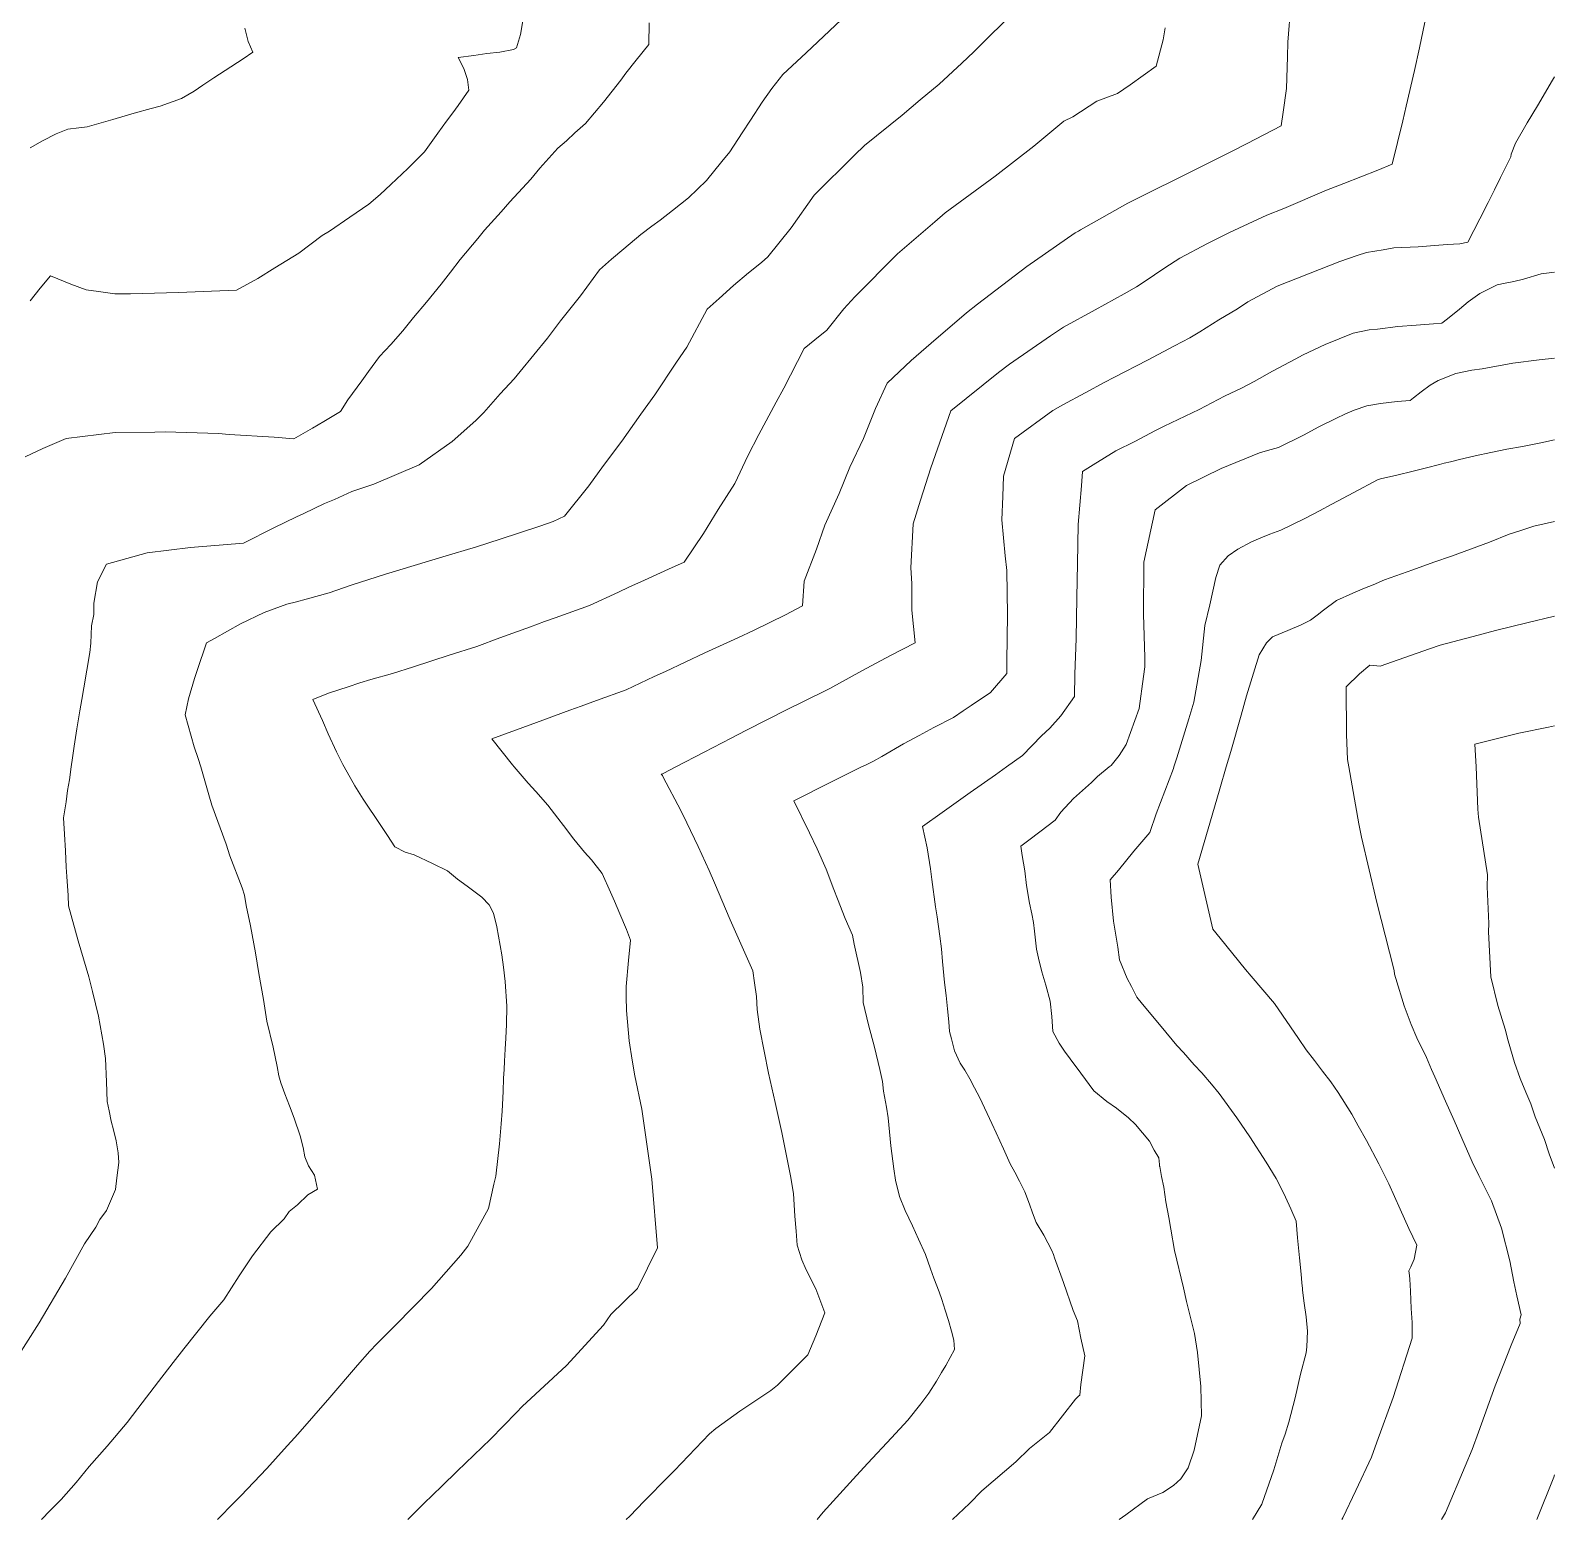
# Model space of a CAD drawing. Header units: inches. Extents: x 11351264 to 11356330, y 6702313 to 6706468.
# Drawn here: x 11355952 to 11356330.4, y 6702313.2 to 6702682.8 of the extents above; entities that cross this region are included whole.
import ezdxf

# ---------------------------------------------------------------- set-up
doc = ezdxf.new("R2010")
doc.units = ezdxf.units.IN
doc.header["$MEASUREMENT"] = 0
doc.layers.add('Shumate_Contours_clip1', color=7, linetype='Continuous', lineweight=0)

msp = doc.modelspace()

# ---------------------------------------------------------------- linework, layer by layer
at = {"layer": 'Shumate_Contours_clip1'}
for points, elevation in [([(11356264.89, 6702689.21), (11356264.11, 6702679.9), (11356264.03, 6702676.31), (11356263.78, 6702668.43), (11356263.02, 6702662.5), (11356262.46, 6702659.12), (11356254.09, 6702654.72), (11356250, 6702652.67), (11356237.22, 6702646.32), (11356229.7, 6702642.59), (11356224.39, 6702639.98), (11356216.6, 6702635.58), (11356212.64, 6702633.34), (11356212.16, 6702633.04), (11356211.36, 6702632.55), (11356199.35, 6702624.26), (11356187.13, 6702614.89), (11356184.35, 6702612.72), (11356175.62, 6702605.21), (11356170.6, 6702600.86), (11356164.64, 6702595.29), (11356161.73, 6702588.96), (11356158.77, 6702581.56), (11356155.37, 6702574.44), (11356152.76, 6702567.89), (11356149.18, 6702560), (11356147.12, 6702554.06), (11356144.08, 6702546.15), (11356143.62, 6702540.03), (11356139.46, 6702537.79), (11356131.45, 6702533.84), (11356127.58, 6702532.09), (11356119.36, 6702528.3), (11356109.6, 6702523.74), (11356106.85, 6702522.44), (11356099.86, 6702519.16), (11356092.46, 6702516.48), (11356088.71, 6702515.13), (11356085.91, 6702514.1), (11356077.58, 6702511.06), (11356066.54, 6702506.99), (11356071.63, 6702500.52), (11356072.07, 6702500), (11356075.53, 6702495.96), (11356077.39, 6702493.91), (11356080.4, 6702490.52), (11356082.9, 6702487.26), (11356084.32, 6702485.49), (11356086.86, 6702482.11), (11356089.54, 6702478.84), (11356091.21, 6702476.97), (11356093.87, 6702473.55), (11356095.99, 6702468.92), (11356096.97, 6702466.73), (11356098.29, 6702463.53), (11356099.91, 6702459.67), (11356100.97, 6702457), (11356100.46, 6702451.94), (11356099.84, 6702445.51), (11356099.88, 6702442.98), (11356099.92, 6702439.54), (11356100.6, 6702432.07), (11356101.34, 6702427.25), (11356102.05, 6702423.32), (11356103.78, 6702415.04), (11356106.19, 6702397.68), (11356107.63, 6702380.67), (11356102.67, 6702370.58), (11356096.06, 6702364.09), (11356094.22, 6702361.44), (11356085.03, 6702351.48), (11356074.07, 6702341.25), (11356072.64, 6702339.8), (11356066.19, 6702333.17), (11356059.94, 6702327.2), (11356057.91, 6702325.18), (11356054.08, 6702321.53), (11356049.66, 6702317.19), (11356047.18, 6702314.81), (11356045.64, 6702313.21)], 1376), ([(11356153.28, 6702685.42), (11356144.51, 6702677.3), (11356138.75, 6702671.85), (11356136.01, 6702668.42), (11356133.61, 6702664.99), (11356130.77, 6702660.58), (11356128.66, 6702657.41), (11356125.6, 6702652.67), (11356123.59, 6702650.29), (11356119.79, 6702645.54), (11356115.34, 6702641.28), (11356111.37, 6702638.12), (11356108.28, 6702635.75), (11356106.27, 6702634.28), (11356103.46, 6702632.14), (11356099.25, 6702628.6), (11356096.22, 6702626.04), (11356093.25, 6702623.41), (11356088.55, 6702616.97), (11356083.59, 6702610.72), (11356080.34, 6702606.48), (11356073.51, 6702598.18), (11356072.04, 6702596.35), (11356068.6, 6702592.64), (11356064.5, 6702587.98), (11356062.54, 6702586.03), (11356056.65, 6702580.77), (11356048.48, 6702574.98), (11356037.19, 6702570.22), (11356031.78, 6702568.41), (11356027.46, 6702566.38), (11356024.95, 6702565.37), (11356019.86, 6702562.93), (11356017.97, 6702562.06), (11356012.37, 6702559.36), (11356004.81, 6702555.53), (11355991.7, 6702554.49), (11355980.93, 6702553.14), (11355970.82, 6702550.36), (11355968.58, 6702546), (11355967.66, 6702540.64), (11355967.67, 6702537.88), (11355967.09, 6702535.01), (11355966.91, 6702530.73), (11355966.66, 6702528.39), (11355965.94, 6702524), (11355965.2, 6702519.61), (11355964.72, 6702516.75), (11355964.23, 6702513.93), (11355963.44, 6702509.49), (11355962.8, 6702505.13), (11355962.35, 6702502.28), (11355962.04, 6702500), (11355961.6, 6702496.82), (11355961.17, 6702494.15), (11355960.81, 6702491.34), (11355960.19, 6702487.38), (11355960.38, 6702483.31), (11355960.61, 6702479.23), (11355960.84, 6702475.15), (11355960.98, 6702472.83), (11355961.33, 6702468.07), (11355961.43, 6702465.54), (11355963.79, 6702456.87), (11355966.42, 6702447.89), (11355967.38, 6702444.24), (11355968.8, 6702438.17), (11355970.07, 6702431.23), (11355970.6, 6702427.66), (11355970.85, 6702421.82), (11355970.97, 6702417), (11355971.51, 6702414.67), (11355972.02, 6702412.13), (11355972.55, 6702409.93), (11355973.23, 6702407.22), (11355973.75, 6702404.21), (11355973.86, 6702401.8), (11355973.42, 6702398.06), (11355973.09, 6702395.15), (11355970.79, 6702389.92), (11355969.19, 6702387.69), (11355968.14, 6702385.75), (11355965.34, 6702381.65), (11355960.68, 6702373.09), (11355954.08, 6702362.02), (11355948.61, 6702353.41)], 1382), ([(11356105.55, 6702684.73), (11356105.47, 6702679.34), (11356102.36, 6702675.41), (11356099.8, 6702672.19), (11356098.5, 6702670.49), (11356094.23, 6702665.06), (11356089.8, 6702659.75), (11356087.09, 6702657.38), (11356085.02, 6702655.44), (11356082.89, 6702653.64), (11356078.42, 6702648.65), (11356076.16, 6702645.94), (11356074.1, 6702643.65), (11356070.94, 6702640.26), (11356068.78, 6702637.76), (11356064.68, 6702633.24), (11356062.99, 6702631.22), (11356058.66, 6702625.96), (11356056.22, 6702622.83), (11356053.96, 6702619.85), (11356050.32, 6702615.36), (11356047.06, 6702611.54), (11356044.44, 6702608.23), (11356041.45, 6702604.87), (11356038.58, 6702601.88), (11356035.88, 6702598.17), (11356034.24, 6702595.82), (11356030.76, 6702591.11), (11356028.89, 6702588.27), (11356024.82, 6702585.73), (11356021.97, 6702584.07), (11356017.31, 6702581.43), (11356012.47, 6702581.83), (11356001.29, 6702582.53), (11355998.64, 6702582.75), (11355985.36, 6702583.2), (11355982.84, 6702583.15), (11355973.02, 6702583.01), (11355960.85, 6702581.54), (11355954.99, 6702579.09), (11355950.65, 6702576.97)], 1384), ([(11356074.5, 6702687.18), (11356073.63, 6702681.82), (11356072.63, 6702678.53), (11356071.92, 6702678.13), (11356068.48, 6702677.42), (11356065.28, 6702677.14), (11356062, 6702676.58), (11356058.14, 6702676.07), (11356059.55, 6702673.34), (11356060.43, 6702670.62), (11356060.76, 6702668.01), (11356058.18, 6702664.19), (11356056.84, 6702662.35), (11356055.24, 6702660.34), (11356053.1, 6702657.34), (11356049.79, 6702652.67), (11356046.94, 6702649.85), (11356045.61, 6702648.54), (11356041.46, 6702644.58), (11356038.78, 6702642.06), (11356035.97, 6702639.69), (11356031.23, 6702636.48), (11356026.16, 6702633.02), (11356024.37, 6702631.9), (11356018.56, 6702627.53), (11356012.65, 6702623.89), (11356008.41, 6702621.25), (11356003.14, 6702618.37), (11355988.69, 6702617.81), (11355976.81, 6702617.48), (11355972.92, 6702617.48), (11355968.83, 6702618), (11355965.74, 6702618.4), (11355961.97, 6702619.81), (11355956.93, 6702621.88), (11355954.38, 6702618.89), (11355951.88, 6702615.69)], 1386), ([(11356194.57, 6702685.76), (11356188.75, 6702680.07), (11356186.19, 6702677.53), (11356183.18, 6702674.66), (11356177.56, 6702669.46), (11356172.86, 6702665.56), (11356168.38, 6702661.76), (11356159.05, 6702654.23), (11356156.53, 6702651.89), (11356146.57, 6702641.91), (11356140.79, 6702633.84), (11356135.06, 6702626.61), (11356133.46, 6702625.23), (11356130.26, 6702622.62), (11356126.54, 6702619.5), (11356122.96, 6702616.32), (11356119.99, 6702613.61), (11356114.94, 6702604.24), (11356112.38, 6702600.47), (11356106.94, 6702592.39), (11356103.49, 6702587.57), (11356098.81, 6702580.91), (11356094.21, 6702574.81), (11356090.55, 6702569.79), (11356084.52, 6702562.22), (11356081.72, 6702560.94), (11356078.41, 6702559.76), (11356068.55, 6702556.52), (11356062.69, 6702554.66), (11356054.37, 6702552.14), (11356047.21, 6702550), (11356040.12, 6702547.84), (11356031.6, 6702545.1), (11356026.11, 6702543.23), (11356020.44, 6702541.68), (11356018, 6702540.97), (11356015.63, 6702540.45), (11356009.98, 6702538.33), (11356004.1, 6702535.53), (11355997.66, 6702531.91), (11355995.65, 6702530.78), (11355993.33, 6702523.98), (11355992.71, 6702521.93), (11355991.22, 6702516.92), (11355990.33, 6702512.91), (11355992.62, 6702504.98), (11355993.57, 6702502.13), (11355994.21, 6702500), (11355996.25, 6702493.13), (11355996.96, 6702490.49), (11356000.55, 6702480.83), (11356001.43, 6702477.93), (11356004.5, 6702470.03), (11356005.06, 6702468.16), (11356005.52, 6702465.6), (11356006.62, 6702460.56), (11356007.85, 6702453.84), (11356008.65, 6702448.78), (11356009.85, 6702442.27), (11356010.64, 6702436.95), (11356012.24, 6702430.48), (11356013.17, 6702425.69), (11356013.59, 6702423.34), (11356014.09, 6702421.63), (11356015.09, 6702418.91), (11356016.23, 6702415.89), (11356017.4, 6702412.84), (11356018.92, 6702408.45), (11356019.69, 6702405.56), (11356020.1, 6702403.27), (11356021.02, 6702400.97), (11356022.47, 6702398.66), (11356023.19, 6702395.19), (11356020.79, 6702393.79), (11356018.24, 6702391.29), (11356016.19, 6702389.63), (11356014.93, 6702387.87), (11356011.62, 6702384.6), (11356007.07, 6702378.68), (11356003.79, 6702373.67), (11355999.98, 6702367.76), (11355996.49, 6702363.65), (11355990.04, 6702355.58), (11355987.36, 6702352.21), (11355983.7, 6702347.46), (11355978.57, 6702340.78), (11355975.93, 6702337.31), (11355971.02, 6702331.42), (11355966.55, 6702326.37), (11355963.27, 6702322.43), (11355959.53, 6702318.14), (11355956.81, 6702315.43), (11355954.69, 6702313.21)], 1380), ([(11356298.16, 6702684.87), (11356296.81, 6702678.52), (11356295.59, 6702672.84), (11356293.54, 6702664.02), (11356292.71, 6702660.37), (11356290.06, 6702649.61), (11356286.52, 6702648.18), (11356282.27, 6702646.5), (11356278.03, 6702644.82), (11356273.77, 6702643.21), (11356263.16, 6702638.65), (11356258.93, 6702636.95), (11356249.65, 6702632.63), (11356244.22, 6702629.96), (11356237.34, 6702626.27), (11356233.58, 6702623.88), (11356228.47, 6702620.39), (11356226.61, 6702619.21), (11356223.53, 6702617.48), (11356216.28, 6702613.48), (11356208.42, 6702609.17), (11356205.22, 6702607.01), (11356195.01, 6702599.99), (11356192.32, 6702597.93), (11356180.46, 6702588.4), (11356175.5, 6702574.27), (11356172.94, 6702566.19), (11356171.09, 6702560.36), (11356170.5, 6702549.41), (11356170.82, 6702545.57), (11356170.79, 6702538.93), (11356171.65, 6702530.81), (11356165.51, 6702527.66), (11356158.38, 6702523.84), (11356150.46, 6702519.5), (11356143.53, 6702516.07), (11356139.99, 6702514.33), (11356134.96, 6702511.77), (11356129.57, 6702509.06), (11356125.91, 6702507.15), (11356119.2, 6702503.72), (11356112.15, 6702500), (11356109.22, 6702498.46), (11356108.91, 6702498.31), (11356108.58, 6702498.19), (11356108.72, 6702498.03), (11356108.78, 6702497.94), (11356108.84, 6702497.85), (11356109.03, 6702497.48), (11356113.4, 6702489.22), (11356114.93, 6702486.15), (11356117.73, 6702480.3), (11356120.43, 6702474.28), (11356121.79, 6702471.23), (11356125.69, 6702462.09), (11356128.32, 6702456.11), (11356131.33, 6702449.37), (11356131.73, 6702446.41), (11356132.22, 6702443.02), (11356132.42, 6702439.77), (11356133.03, 6702434.94), (11356135.23, 6702423.98), (11356136.85, 6702416.71), (11356138.52, 6702409.31), (11356140.67, 6702398.48), (11356141.43, 6702394.11), (11356141.71, 6702388.54), (11356142.04, 6702384.75), (11356142.33, 6702381.29), (11356143.51, 6702377.69), (11356144.59, 6702375.17), (11356146.93, 6702370.5), (11356149.22, 6702364.49), (11356146.93, 6702358.8), (11356144.99, 6702354.11), (11356137.47, 6702346.56), (11356135.74, 6702345.25), (11356128.08, 6702340.13), (11356122.15, 6702335.78), (11356120.53, 6702334.51), (11356111.86, 6702325.41), (11356110.38, 6702323.87), (11356104.29, 6702317.76), (11356100.77, 6702314.07), (11356099.87, 6702313.21)], 1374), ([(11356005.2, 6702683.36), (11356006.01, 6702680.06), (11356007.18, 6702677.46), (11356004.73, 6702675.78), (11356000.3, 6702672.88), (11355997.48, 6702671.1), (11355994.73, 6702669.22), (11355992.61, 6702667.75), (11355989.45, 6702665.93), (11355984.16, 6702664.05), (11355981.91, 6702663.46), (11355977.66, 6702662.3), (11355972.44, 6702660.69), (11355966.02, 6702658.87), (11355963.99, 6702658.62), (11355961.24, 6702658.34), (11355958.35, 6702657.18), (11355954.93, 6702655.45), (11355951.86, 6702653.69)], 1388), ([(11356233.67, 6702683.49), (11356233.17, 6702680.5), (11356231.44, 6702673.92), (11356224.98, 6702669.32), (11356221.83, 6702667.13), (11356216.69, 6702665.25), (11356210.75, 6702661.39), (11356208.5, 6702660.3), (11356201.11, 6702654.13), (11356191.52, 6702646.68), (11356179.09, 6702637.57), (11356176.53, 6702635.33), (11356167.21, 6702627.35), (11356156.62, 6702616.66), (11356153.94, 6702613.72), (11356149.72, 6702608.44), (11356146.7, 6702606), (11356144.05, 6702603.85), (11356138.99, 6702594.07), (11356137.08, 6702590.54), (11356132.82, 6702582.51), (11356130.09, 6702577.25), (11356126.87, 6702570.36), (11356122.67, 6702563.95), (11356119.06, 6702557.97), (11356114.28, 6702550.86), (11356110.34, 6702549.08), (11356104.45, 6702546.38), (11356100.55, 6702544.6), (11356097.94, 6702543.4), (11356090.78, 6702540.07), (11356082.19, 6702537), (11356079.61, 6702536.08), (11356076.13, 6702534.82), (11356068.47, 6702532.04), (11356062.74, 6702529.94), (11356055.91, 6702527.75), (11356047.03, 6702524.85), (11356041.84, 6702523.22), (11356036.44, 6702521.71), (11356033.76, 6702520.92), (11356030.86, 6702519.88), (11356025.93, 6702518.31), (11356022.08, 6702516.74), (11356024.46, 6702511.51), (11356025.88, 6702508.22), (11356027.91, 6702503.77), (11356029.51, 6702500.64), (11356029.87, 6702500), (11356032.51, 6702495.33), (11356034.56, 6702491.99), (11356038.92, 6702485.51), (11356040.63, 6702482.97), (11356042.38, 6702480.2), (11356045.01, 6702478.88), (11356047.21, 6702478.18), (11356051.76, 6702476.04), (11356055.51, 6702474.23), (11356057.96, 6702472.19), (11356060.37, 6702470.38), (11356064, 6702467.7), (11356065.84, 6702465.79), (11356066.94, 6702463.7), (11356067.73, 6702460.32), (11356068.99, 6702453.34), (11356069.4, 6702450.29), (11356069.81, 6702446.76), (11356070.21, 6702440.63), (11356070.11, 6702436.1), (11356069.97, 6702432.67), (11356069.83, 6702429.98), (11356069.66, 6702427.01), (11356069.57, 6702424.92), (11356069.39, 6702422.73), (11356069.29, 6702419.45), (11356069.07, 6702414.6), (11356068.85, 6702411.39), (11356068.44, 6702406.49), (11356067.46, 6702398.42), (11356067.01, 6702396.46), (11356065.65, 6702390.42), (11356060.51, 6702381.1), (11356058.83, 6702378.85), (11356051.5, 6702370.52), (11356042.47, 6702361.37), (11356037.93, 6702356.86), (11356036.18, 6702355.02), (11356033.13, 6702351.55), (11356026.24, 6702343.49), (11356018.35, 6702334.41), (11356014.95, 6702330.71), (11356010.64, 6702325.91), (11356004.19, 6702319.09), (11356002.64, 6702317.48), (11355998.37, 6702313.21)], 1378), ([(11356330.36, 6702671.29), (11356329.88, 6702670.49), (11356326.11, 6702664.1), (11356323.55, 6702659.86), (11356320.66, 6702654.88), (11356319.56, 6702652.11), (11356319.5, 6702651.41), (11356318.49, 6702649.46), (11356316.98, 6702646.34), (11356315.42, 6702643.24), (11356313.85, 6702640.15), (11356311.8, 6702636.08), (11356310.34, 6702633.13), (11356308.88, 6702630.26), (11356306.88, 6702629.87), (11356303.71, 6702629.7), (11356296.51, 6702629.12), (11356290.5, 6702628.84), (11356287.84, 6702628.38), (11356283.66, 6702627.72), (11356281.37, 6702626.92), (11356277.08, 6702625.49), (11356261.48, 6702619.35), (11356254.24, 6702615.45), (11356251.61, 6702613.76), (11356247.02, 6702611.02), (11356242.31, 6702608), (11356239.84, 6702606.54), (11356235.97, 6702604.54), (11356229.33, 6702600.99), (11356220.92, 6702596.71), (11356218.69, 6702595.56), (11356213.8, 6702592.88), (11356208.28, 6702589.92), (11356205.83, 6702588.52), (11356196.28, 6702581.51), (11356193.52, 6702572.16), (11356193.4, 6702567.1), (11356193.17, 6702561.34), (11356193.97, 6702552.43), (11356194.41, 6702548.78), (11356194.53, 6702537.73), (11356194.41, 6702526.28), (11356194.39, 6702523.24), (11356190.28, 6702518.48), (11356185.55, 6702515.29), (11356183.55, 6702513.94), (11356181.16, 6702512.31), (11356176.25, 6702509.79), (11356172.62, 6702507.82), (11356168.72, 6702505.72), (11356163.32, 6702502.61), (11356161.29, 6702501.48), (11356159.29, 6702500.48), (11356158.3, 6702500), (11356150.81, 6702496.33), (11356141.52, 6702491.6), (11356145.4, 6702483.64), (11356147.28, 6702479.68), (11356149.55, 6702474.63), (11356151.43, 6702469.6), (11356152.29, 6702467.24), (11356154.24, 6702462.36), (11356156.03, 6702458.22), (11356156.49, 6702456.04), (11356158.02, 6702449.01), (11356158.61, 6702445.37), (11356158.71, 6702441.51), (11356159.99, 6702436.02), (11356161.5, 6702430.45), (11356162.84, 6702424.93), (11356163.47, 6702421.9), (11356163.74, 6702419.57), (11356164.47, 6702415.54), (11356164.9, 6702412.94), (11356165.55, 6702405.99), (11356166.28, 6702400.25), (11356166.76, 6702397.43), (11356167.71, 6702393.38), (11356169.11, 6702389.9), (11356170.99, 6702386.1), (11356172.48, 6702382.78), (11356174.16, 6702378.96), (11356175.46, 6702375.41), (11356176.29, 6702373.11), (11356177.6, 6702369.69), (11356178.22, 6702367.79), (11356179.08, 6702365.19), (11356179.92, 6702362.62), (11356180.66, 6702360), (11356181.22, 6702357.75), (11356181.36, 6702355.42), (11356179.23, 6702351.46), (11356178.17, 6702349.74), (11356176.9, 6702347.54), (11356174.98, 6702344.61), (11356173.05, 6702341.91), (11356169.82, 6702337.85), (11356165.77, 6702333.49), (11356159.88, 6702327.19), (11356157.01, 6702324.13), (11356148.8, 6702315.04), (11356147.28, 6702313.21)], 1372), ([(11356330.36, 6702622.82), (11356327.04, 6702622.42), (11356322.7, 6702621.1), (11356320.29, 6702620.5), (11356318.08, 6702620.07), (11356316.1, 6702619.64), (11356311.82, 6702617.53), (11356308.91, 6702615.46), (11356306.79, 6702613.63), (11356303.77, 6702611.25), (11356302.4, 6702610.18), (11356300.33, 6702610.01), (11356295.97, 6702609.66), (11356291.42, 6702609.34), (11356286.42, 6702608.71), (11356284.32, 6702608.47), (11356280.41, 6702607.68), (11356273.45, 6702604.88), (11356267.96, 6702602.32), (11356266, 6702601.21), (11356260.32, 6702598.29), (11356255.8, 6702595.72), (11356252.8, 6702594.13), (11356248.46, 6702592.03), (11356242.11, 6702588.76), (11356233.46, 6702584.58), (11356231.31, 6702583.49), (11356226.13, 6702580.83), (11356221.42, 6702578.47), (11356215.84, 6702574.99), (11356213.15, 6702573.36), (11356212.91, 6702569.76), (11356212.07, 6702560.21), (11356211.92, 6702550.39), (11356211.82, 6702546.37), (11356211.77, 6702542.01), (11356211.58, 6702531.92), (11356211.3, 6702523.02), (11356211.18, 6702517.53), (11356207.8, 6702512.69), (11356205.08, 6702509.63), (11356203.02, 6702507.76), (11356198.23, 6702502.83), (11356194.27, 6702500), (11356191.6, 6702498.09), (11356185.28, 6702493.68), (11356178.31, 6702488.67), (11356173.43, 6702485.22), (11356174.6, 6702479.96), (11356175.4, 6702474.69), (11356175.79, 6702472.05), (11356176.66, 6702465.28), (11356177.05, 6702462.83), (11356177.73, 6702458.04), (11356178.13, 6702454.9), (11356178.41, 6702451.71), (11356178.89, 6702446.53), (11356179.28, 6702443.27), (11356179.65, 6702440.01), (11356179.94, 6702436.74), (11356180.11, 6702434.34), (11356180.6, 6702432.5), (11356181.39, 6702429.52), (11356182.8, 6702426.5), (11356183.92, 6702424.77), (11356185.19, 6702422.63), (11356186.34, 6702420.36), (11356187.7, 6702417.86), (11356190.63, 6702411.53), (11356191.69, 6702409.16), (11356193.52, 6702405.19), (11356195.23, 6702401.46), (11356196.4, 6702399.43), (11356197.49, 6702397.23), (11356198.87, 6702394.52), (11356200.02, 6702391.45), (11356200.76, 6702389.36), (11356201.63, 6702386.91), (11356203.58, 6702383.77), (11356205.54, 6702380.01), (11356205.93, 6702378.99), (11356206.25, 6702378.15), (11356208.44, 6702372.02), (11356210.88, 6702365.11), (11356211.92, 6702362.5), (11356212.75, 6702358.24), (11356213.78, 6702353.8), (11356212.77, 6702346.7), (11356212.5, 6702344.06), (11356212.2, 6702343.81), (11356211.46, 6702343.05), (11356204.93, 6702334.85), (11356200.02, 6702330.84), (11356196.61, 6702327.51), (11356188.2, 6702320.31), (11356185.09, 6702317.18), (11356180.91, 6702313.21)], 1370), ([(11356330.36, 6702601.45), (11356326.55, 6702601.07), (11356319.99, 6702600.26), (11356312.44, 6702598.82), (11356309.83, 6702598.49), (11356305.9, 6702597.66), (11356301.46, 6702595.9), (11356299.47, 6702594.77), (11356297.22, 6702593.08), (11356295.39, 6702591.65), (11356294.56, 6702590.99), (11356291.33, 6702590.69), (11356287.17, 6702590.24), (11356283.78, 6702589.68), (11356280.64, 6702588.54), (11356278.44, 6702587.69), (11356276.03, 6702586.51), (11356271.85, 6702584.44), (11356268.01, 6702582.33), (11356261.87, 6702579.32), (11356259.06, 6702578.53), (11356257.09, 6702578.02), (11356247.63, 6702574.1), (11356238.97, 6702569.83), (11356231.18, 6702563.83), (11356228.39, 6702550.87), (11356228.28, 6702537.92), (11356228.67, 6702527.16), (11356228.64, 6702524.83), (11356228.35, 6702522.47), (11356227.23, 6702514.56), (11356223.98, 6702505.62), (11356222.27, 6702502.85), (11356220.27, 6702500.4), (11356219.79, 6702500), (11356216.92, 6702497.63), (11356215.36, 6702496.16), (11356210.94, 6702492.16), (11356207.82, 6702488.75), (11356206.38, 6702486.79), (11356202.59, 6702483.93), (11356199.87, 6702481.82), (11356197.83, 6702480.33), (11356198.2, 6702478.04), (11356198.85, 6702474.19), (11356199.3, 6702470.57), (11356200.04, 6702466.23), (11356200.57, 6702463.58), (11356201, 6702461.41), (11356201.28, 6702459.21), (11356201.72, 6702454.8), (11356202.26, 6702452.56), (11356203.06, 6702449.19), (11356204.04, 6702445.87), (11356205.1, 6702441.91), (11356205.51, 6702438.1), (11356205.81, 6702434.31), (11356207.35, 6702431.43), (11356208.72, 6702429.49), (11356210.12, 6702427.56), (11356212.73, 6702423.99), (11356215.96, 6702419.65), (11356219.2, 6702417), (11356221.62, 6702415.32), (11356224.59, 6702412.88), (11356226.33, 6702411.26), (11356229.77, 6702407.09), (11356230.98, 6702404.92), (11356232.11, 6702403.02), (11356232.25, 6702401.37), (11356232.32, 6702400.9), (11356232.33, 6702400.8), (11356232.79, 6702398.32), (11356233.33, 6702395.72), (11356233.83, 6702392.07), (11356234.56, 6702388.18), (11356235.07, 6702385.27), (11356236.01, 6702380), (11356238.27, 6702370.72), (11356239, 6702367.29), (11356240.95, 6702359.38), (11356241.73, 6702354.7), (11356242.56, 6702346.19), (11356242.67, 6702338.91), (11356240.93, 6702330.4), (11356239.38, 6702326.03), (11356237.56, 6702323.28), (11356235.78, 6702321.65), (11356233.14, 6702319.92), (11356229.32, 6702318.32), (11356223.9, 6702314.37), (11356222.29, 6702313.21)], 1368), ([(11356330.36, 6702581.22), (11356326.94, 6702580.47), (11356322.4, 6702579.54), (11356318.55, 6702578.85), (11356314.58, 6702578.09), (11356310.66, 6702577.27), (11356306.78, 6702576.36), (11356304.55, 6702575.77), (11356302.95, 6702575.4), (11356301.79, 6702575.11), (11356298.56, 6702574.26), (11356295.23, 6702573.39), (11356291.25, 6702572.4), (11356287.15, 6702571.49), (11356286.42, 6702571.25), (11356280.51, 6702568.14), (11356275.11, 6702565.23), (11356271.99, 6702563.61), (11356268.34, 6702561.69), (11356262.38, 6702558.79), (11356259.65, 6702557.8), (11356257.46, 6702556.86), (11356255.16, 6702555.9), (11356251.74, 6702554.05), (11356249.32, 6702552.45), (11356247.25, 6702550.12), (11356246.23, 6702547.06), (11356244.8, 6702540.28), (11356243.5, 6702535.1), (11356242.6, 6702526.43), (11356240.81, 6702516.12), (11356239.54, 6702511.95), (11356236.6, 6702502.31), (11356235.86, 6702500), (11356235.75, 6702499.66), (11356231.45, 6702488.39), (11356229.86, 6702483.76), (11356225.91, 6702479.08), (11356222.14, 6702474.38), (11356220.01, 6702472.03), (11356220.3, 6702467.66), (11356220.87, 6702461.77), (11356221.95, 6702455.24), (11356222.32, 6702452.12), (11356224.29, 6702447.52), (11356225.31, 6702445.49), (11356226.69, 6702442.85), (11356228.09, 6702441.12), (11356232.73, 6702435.56), (11356236.56, 6702430.9), (11356238.24, 6702429.1), (11356240.92, 6702426.09), (11356242.79, 6702424.12), (11356245.2, 6702421.31), (11356247.11, 6702418.98), (11356251.46, 6702412.94), (11356254.73, 6702408.17), (11356258.79, 6702401.95), (11356261.23, 6702397.83), (11356262.15, 6702396.14), (11356263.6, 6702393.25), (11356264.89, 6702390.31), (11356266.19, 6702387.27), (11356266.58, 6702383.13), (11356267.01, 6702378.17), (11356267.43, 6702374.14), (11356267.66, 6702371.94), (11356267.78, 6702370.56), (11356267.79, 6702370.33), (11356267.81, 6702370.18), (11356268.24, 6702366.89), (11356268.74, 6702363.48), (11356269.05, 6702359.94), (11356268.83, 6702356.07), (11356268.71, 6702354.62), (11356267.29, 6702349.26), (11356265.93, 6702343.39), (11356264.42, 6702337.37), (11356263.47, 6702334.36), (11356262.68, 6702332.14), (11356260.69, 6702325.58), (11356257.68, 6702316.99), (11356255.37, 6702313.21)], 1366), ([(11356330.36, 6702560.92), (11356325.21, 6702559.79), (11356322.03, 6702558.72), (11356319.14, 6702557.78), (11356314.24, 6702555.78), (11356304.81, 6702552.36), (11356300.42, 6702550.82), (11356295.21, 6702548.97), (11356288.19, 6702546.45), (11356285.33, 6702545.22), (11356283.2, 6702544.35), (11356280.27, 6702543.14), (11356276.21, 6702541.35), (11356273.01, 6702538.9), (11356271.4, 6702537.68), (11356269.76, 6702536.41), (11356267.43, 6702535.28), (11356264.14, 6702533.9), (11356260.33, 6702532.27), (11356258.83, 6702530.85), (11356257.04, 6702527.87), (11356253.92, 6702517.63), (11356252.53, 6702512.84), (11356249.99, 6702503.85), (11356248.87, 6702500), (11356247.28, 6702494.55), (11356245.9, 6702490.06), (11356241.84, 6702475.87), (11356245.5, 6702459.73), (11356247.32, 6702457.54), (11356253.66, 6702449.71), (11356255.08, 6702448.1), (11356260.81, 6702441.29), (11356266.8, 6702432.63), (11356268.71, 6702429.83), (11356270.73, 6702427.17), (11356272.79, 6702424.54), (11356274.86, 6702421.84), (11356276.68, 6702419.24), (11356280.01, 6702413.83), (11356281.61, 6702410.97), (11356283.64, 6702407.29), (11356286.72, 6702401.47), (11356289.21, 6702396.5), (11356292.04, 6702390.28), (11356294.18, 6702385.47), (11356296.18, 6702381.3), (11356295.49, 6702377.82), (11356294.72, 6702375.93), (11356294.23, 6702374.97), (11356294.32, 6702373.81), (11356294.4, 6702372.83), (11356294.62, 6702369.93), (11356294.78, 6702365.61), (11356294.99, 6702362.14), (11356294.98, 6702358.22), (11356290.27, 6702343.48), (11356286.23, 6702332.42), (11356284.89, 6702328.66), (11356281.01, 6702320.44), (11356277.79, 6702313.6), (11356277.56, 6702313.21)], 1364), ([(11356330.36, 6702537.41), (11356323.47, 6702535.75), (11356315.68, 6702533.88), (11356311.42, 6702532.74), (11356301.98, 6702530.22), (11356299.33, 6702529.34), (11356291.52, 6702526.6), (11356287.11, 6702525.06), (11356284.5, 6702525.25), (11356281.92, 6702523.15), (11356278.64, 6702519.93), (11356278.69, 6702508.09), (11356278.94, 6702501.89), (11356279.27, 6702500), (11356281.75, 6702485.9), (11356282.41, 6702482.6), (11356286.25, 6702466.37), (11356289.39, 6702454.04), (11356290.51, 6702449.52), (11356290.64, 6702448.55), (11356290.93, 6702447.51), (11356293.04, 6702440.7), (11356294.8, 6702436.1), (11356296.21, 6702432.8), (11356298.55, 6702427.93), (11356299.82, 6702424.94), (11356300.63, 6702423.11), (11356303.28, 6702417.07), (11356305.42, 6702412.25), (11356307.33, 6702407.84), (11356309.95, 6702402), (11356311.54, 6702398.62), (11356314.69, 6702392.29), (11356317.24, 6702385.5), (11356319.26, 6702377.42), (11356320.29, 6702372.23), (11356321.04, 6702368.73), (11356322.1, 6702363.99), (11356321.74, 6702362.98), (11356321.81, 6702361.89), (11356319.64, 6702356.47), (11356315.64, 6702346.42), (11356311.46, 6702334.86), (11356309.91, 6702330.63), (11356308.14, 6702326.48), (11356303.32, 6702314.86), (11356302.33, 6702313.21)], 1362), ([(11356330.36, 6702510.23), (11356328.89, 6702509.87), (11356321.48, 6702508.4), (11356310.61, 6702505.68), (11356310.87, 6702500), (11356311.35, 6702489.56), (11356311.51, 6702487.54), (11356313.7, 6702473.26), (11356313.65, 6702470.28), (11356314.07, 6702461.17), (11356313.98, 6702459.09), (11356314.51, 6702447.9), (11356316.33, 6702440.83), (11356318.07, 6702434.92), (11356318.88, 6702432.06), (11356320.45, 6702426.69), (11356321.83, 6702422.71), (11356323.2, 6702419.25), (11356324.51, 6702416.4), (11356325.55, 6702413.13), (11356327.88, 6702407.51), (11356329.06, 6702403.96), (11356330.36, 6702400.46)], 1360), ([(11356330.36, 6702324.3), (11356330.16, 6702323.76), (11356326.01, 6702313.21)], 1360)]:
    msp.add_lwpolyline(points, dxfattribs=dict(at, elevation=elevation))

doc.saveas('drawing.dxf')
